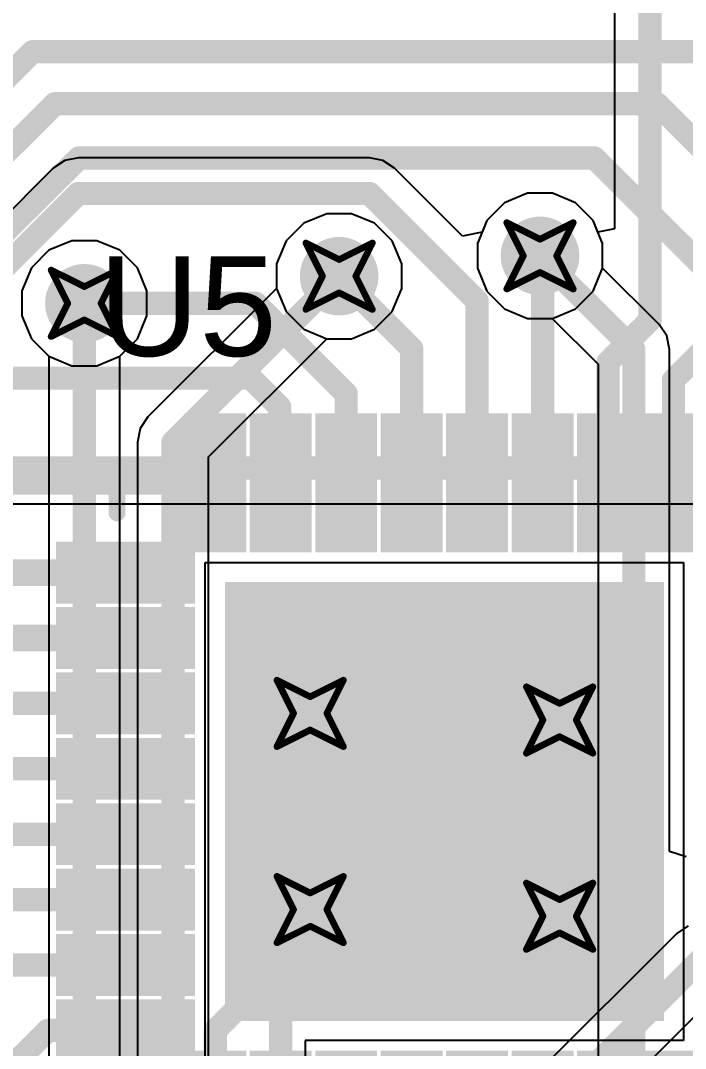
# Model space of a CAD drawing. Header units: inches. Extents: x -3 to 289, y -11 to 89.
# Drawn here: x 60.68 to 65.75, y 20.08 to 27.94 of the extents above; entities that cross this region are included whole.
import ezdxf

# ---------------------------------------------------------------- set-up
doc = ezdxf.new("R2010")
doc.units = ezdxf.units.IN
for name, color, linetype in [('Bottom Layer', 5, 'Continuous'), ('Drill Drawing', 1, 'Continuous'), ('Layer 1', 16, 'Continuous'), ('Layer 2', 76, 'Continuous'), ('Top Layer', 1, 'Continuous'), ('Top Overlay', 2, 'Continuous'), ('Top Paste', 8, 'Continuous'), ('Top Solder', 216, 'Continuous'), ('Via Holes', 16, 'Continuous')]:
    doc.layers.add(name, color=color, linetype=linetype)
doc.styles.add('Arial', font='', dxfattribs={"height": 0.2})
doc.styles.get('Arial').set_extended_font_data('Arial')

# ---------------------------------------------------------------- blocks, each defined once
blk = doc.blocks.new('32_UQFN__5_5__15')
at = {"layer": 'Top Layer'}
for points in [[(-1.885, 2.005), (-1.885, 2.865), (-1.615, 2.865), (-1.615, 2.005)], [(-1.385, 2.005), (-1.385, 2.865), (-1.115, 2.865), (-1.115, 2.005)], [(-0.885, 2.005), (-0.885, 2.865), (-0.615, 2.865), (-0.615, 2.005)], [(-0.385, 2.005), (-0.385, 2.865), (-0.115, 2.865), (-0.115, 2.005)], [(0.115, 2.005), (0.115, 2.865), (0.385, 2.865), (0.385, 2.005)], [(0.615, 2.005), (0.615, 2.865), (0.885, 2.865), (0.885, 2.005)], [(1.115, 2.005), (1.115, 2.865), (1.385, 2.865), (1.385, 2.005)], [(1.615, 2.005), (1.615, 2.865), (1.885, 2.865), (1.885, 2.005)], [(-2.865, 1.885), (-2.005, 1.885), (-2.005, 1.615), (-2.865, 1.615)], [(2.005, 1.885), (2.865, 1.885), (2.865, 1.615), (2.005, 1.615)], [(-1.575, 1.575), (1.575, 1.575), (1.575, -1.575), (-1.575, -1.575)], [(-2.865, 1.385), (-2.005, 1.385), (-2.005, 1.115), (-2.865, 1.115)], [(2.005, 1.385), (2.865, 1.385), (2.865, 1.115), (2.005, 1.115)], [(-2.865, 0.885), (-2.005, 0.885), (-2.005, 0.615), (-2.865, 0.615)], [(2.005, 0.885), (2.865, 0.885), (2.865, 0.615), (2.005, 0.615)], [(-2.865, 0.385), (-2.005, 0.385), (-2.005, 0.115), (-2.865, 0.115)], [(2.005, 0.385), (2.865, 0.385), (2.865, 0.115), (2.005, 0.115)], [(-2.865, -0.115), (-2.005, -0.115), (-2.005, -0.385), (-2.865, -0.385)], [(2.005, -0.115), (2.865, -0.115), (2.865, -0.385), (2.005, -0.385)], [(-2.865, -0.615), (-2.005, -0.615), (-2.005, -0.885), (-2.865, -0.885)], [(2.005, -0.615), (2.865, -0.615), (2.865, -0.885), (2.005, -0.885)], [(-2.865, -1.115), (-2.005, -1.115), (-2.005, -1.385), (-2.865, -1.385)], [(2.005, -1.115), (2.865, -1.115), (2.865, -1.385), (2.005, -1.385)], [(-2.865, -1.615), (-2.005, -1.615), (-2.005, -1.885), (-2.865, -1.885)], [(2.005, -1.615), (2.865, -1.615), (2.865, -1.885), (2.005, -1.885)], [(-1.885, -2.865), (-1.885, -2.005), (-1.615, -2.005), (-1.615, -2.865)], [(-1.385, -2.865), (-1.385, -2.005), (-1.115, -2.005), (-1.115, -2.865)], [(-0.885, -2.865), (-0.885, -2.005), (-0.615, -2.005), (-0.615, -2.865)], [(-0.385, -2.865), (-0.385, -2.005), (-0.115, -2.005), (-0.115, -2.865)], [(0.115, -2.865), (0.115, -2.005), (0.385, -2.005), (0.385, -2.865)], [(0.615, -2.865), (0.615, -2.005), (0.885, -2.005), (0.885, -2.865)], [(1.115, -2.865), (1.115, -2.005), (1.385, -2.005), (1.385, -2.865)], [(1.615, -2.865), (1.615, -2.005), (1.885, -2.005), (1.885, -2.865)]]:
    blk.add_hatch(color=1, dxfattribs=at).paths.add_polyline_path(points)
at = {"layer": 'Top Paste'}
for points in [[(-1.885, 2.005), (-1.885, 2.865), (-1.615, 2.865), (-1.615, 2.005)], [(-1.385, 2.005), (-1.385, 2.865), (-1.115, 2.865), (-1.115, 2.005)], [(-0.885, 2.005), (-0.885, 2.865), (-0.615, 2.865), (-0.615, 2.005)], [(-0.385, 2.005), (-0.385, 2.865), (-0.115, 2.865), (-0.115, 2.005)], [(0.115, 2.005), (0.115, 2.865), (0.385, 2.865), (0.385, 2.005)], [(0.615, 2.005), (0.615, 2.865), (0.885, 2.865), (0.885, 2.005)], [(1.115, 2.005), (1.115, 2.865), (1.385, 2.865), (1.385, 2.005)], [(1.615, 2.005), (1.615, 2.865), (1.885, 2.865), (1.885, 2.005)], [(-2.865, 1.885), (-2.005, 1.885), (-2.005, 1.615), (-2.865, 1.615)], [(2.005, 1.885), (2.865, 1.885), (2.865, 1.615), (2.005, 1.615)], [(-2.865, 1.385), (-2.005, 1.385), (-2.005, 1.115), (-2.865, 1.115)], [(2.005, 1.385), (2.865, 1.385), (2.865, 1.115), (2.005, 1.115)], [(-2.865, 0.885), (-2.005, 0.885), (-2.005, 0.615), (-2.865, 0.615)], [(2.005, 0.885), (2.865, 0.885), (2.865, 0.615), (2.005, 0.615)], [(-2.865, 0.385), (-2.005, 0.385), (-2.005, 0.115), (-2.865, 0.115)], [(2.005, 0.385), (2.865, 0.385), (2.865, 0.115), (2.005, 0.115)], [(-2.865, -0.115), (-2.005, -0.115), (-2.005, -0.385), (-2.865, -0.385)], [(2.005, -0.115), (2.865, -0.115), (2.865, -0.385), (2.005, -0.385)], [(-2.865, -0.615), (-2.005, -0.615), (-2.005, -0.885), (-2.865, -0.885)], [(2.005, -0.615), (2.865, -0.615), (2.865, -0.885), (2.005, -0.885)], [(-2.865, -1.115), (-2.005, -1.115), (-2.005, -1.385), (-2.865, -1.385)], [(2.005, -1.115), (2.865, -1.115), (2.865, -1.385), (2.005, -1.385)], [(-2.865, -1.615), (-2.005, -1.615), (-2.005, -1.885), (-2.865, -1.885)], [(2.005, -1.615), (2.865, -1.615), (2.865, -1.885), (2.005, -1.885)], [(-1.885, -2.865), (-1.885, -2.005), (-1.615, -2.005), (-1.615, -2.865)], [(-1.385, -2.865), (-1.385, -2.005), (-1.115, -2.005), (-1.115, -2.865)], [(-0.885, -2.865), (-0.885, -2.005), (-0.615, -2.005), (-0.615, -2.865)], [(-0.385, -2.865), (-0.385, -2.005), (-0.115, -2.005), (-0.115, -2.865)], [(0.115, -2.865), (0.115, -2.005), (0.385, -2.005), (0.385, -2.865)], [(0.615, -2.865), (0.615, -2.005), (0.885, -2.005), (0.885, -2.865)], [(1.115, -2.865), (1.115, -2.005), (1.385, -2.005), (1.385, -2.865)], [(1.615, -2.865), (1.615, -2.005), (1.885, -2.005), (1.885, -2.865)]]:
    blk.add_hatch(color=8, dxfattribs=at).paths.add_polyline_path(points)
at = {"layer": 'Top Solder'}
for points in [[(-1.9866, 1.9034), (-1.9866, 2.9666), (-1.5134, 2.9666), (-1.5134, 1.9034)], [(-1.4866, 1.9034), (-1.4866, 2.9666), (-1.0134, 2.9666), (-1.0134, 1.9034)], [(-0.9866, 1.9034), (-0.9866, 2.9666), (-0.5134, 2.9666), (-0.5134, 1.9034)], [(-0.4866, 1.9034), (-0.4866, 2.9666), (-0.0134, 2.9666), (-0.0134, 1.9034)], [(0.0134, 1.9034), (0.0134, 2.9666), (0.4866, 2.9666), (0.4866, 1.9034)], [(0.5134, 1.9034), (0.5134, 2.9666), (0.9866, 2.9666), (0.9866, 1.9034)], [(1.0134, 1.9034), (1.0134, 2.9666), (1.4866, 2.9666), (1.4866, 1.9034)], [(1.5134, 1.9034), (1.5134, 2.9666), (1.9866, 2.9666), (1.9866, 1.9034)], [(-2.9666, 1.9866), (-1.9034, 1.9866), (-1.9034, 1.5134), (-2.9666, 1.5134)], [(1.9034, 1.9866), (2.9666, 1.9866), (2.9666, 1.5134), (1.9034, 1.5134)], [(-1.6766, 1.6766), (1.6766, 1.6766), (1.6766, -1.6766), (-1.6766, -1.6766)], [(-2.9666, 1.4866), (-1.9034, 1.4866), (-1.9034, 1.0134), (-2.9666, 1.0134)], [(1.9034, 1.4866), (2.9666, 1.4866), (2.9666, 1.0134), (1.9034, 1.0134)], [(-2.9666, 0.9866), (-1.9034, 0.9866), (-1.9034, 0.5134), (-2.9666, 0.5134)], [(1.9034, 0.9866), (2.9666, 0.9866), (2.9666, 0.5134), (1.9034, 0.5134)], [(-2.9666, 0.4866), (-1.9034, 0.4866), (-1.9034, 0.0134), (-2.9666, 0.0134)], [(1.9034, 0.4866), (2.9666, 0.4866), (2.9666, 0.0134), (1.9034, 0.0134)], [(-2.9666, -0.0134), (-1.9034, -0.0134), (-1.9034, -0.4866), (-2.9666, -0.4866)], [(1.9034, -0.0134), (2.9666, -0.0134), (2.9666, -0.4866), (1.9034, -0.4866)], [(-2.9666, -0.5134), (-1.9034, -0.5134), (-1.9034, -0.9866), (-2.9666, -0.9866)], [(1.9034, -0.5134), (2.9666, -0.5134), (2.9666, -0.9866), (1.9034, -0.9866)], [(-2.9666, -1.0134), (-1.9034, -1.0134), (-1.9034, -1.4866), (-2.9666, -1.4866)], [(1.9034, -1.0134), (2.9666, -1.0134), (2.9666, -1.4866), (1.9034, -1.4866)], [(-2.9666, -1.5134), (-1.9034, -1.5134), (-1.9034, -1.9866), (-2.9666, -1.9866)], [(1.9034, -1.5134), (2.9666, -1.5134), (2.9666, -1.9866), (1.9034, -1.9866)], [(-1.9866, -2.9666), (-1.9866, -1.9034), (-1.5134, -1.9034), (-1.5134, -2.9666)], [(-1.4866, -2.9666), (-1.4866, -1.9034), (-1.0134, -1.9034), (-1.0134, -2.9666)], [(-0.9866, -2.9666), (-0.9866, -1.9034), (-0.5134, -1.9034), (-0.5134, -2.9666)], [(-0.4866, -2.9666), (-0.4866, -1.9034), (-0.0134, -1.9034), (-0.0134, -2.9666)], [(0.0134, -2.9666), (0.0134, -1.9034), (0.4866, -1.9034), (0.4866, -2.9666)], [(0.5134, -2.9666), (0.5134, -1.9034), (0.9866, -1.9034), (0.9866, -2.9666)], [(1.0134, -2.9666), (1.0134, -1.9034), (1.4866, -1.9034), (1.4866, -2.9666)], [(1.5134, -2.9666), (1.5134, -1.9034), (1.9866, -1.9034), (1.9866, -2.9666)]]:
    blk.add_hatch(color=216, dxfattribs=at).paths.add_polyline_path(points)
at = {"layer": 'Top Overlay', "const_width": 0.127}
for points in [[(-2.205, 2.5), (-2.5, 2.5)], [(-2.5, 2.5), (-2.5, 2.205)], [(2.5, 2.5), (2.205, 2.5)], [(2.5, 2.5), (2.5, 2.205)], [(-3.0446, 1.75), (-3.1716, 1.877)], [(-3.1716, 1.877), (-3.1716, 1.623)], [(-3.0446, 1.75), (-3.1716, 1.623)], [(-2.5, -2.205), (-2.5, -2.5)], [(2.5, -2.205), (2.5, -2.5)], [(-2.205, -2.5), (-2.5, -2.5)], [(2.5, -2.5), (2.205, -2.5)]]:
    blk.add_lwpolyline(points, dxfattribs=at)
at = {"layer": 'Top Overlay', "const_width": 0.0635}
for points in [[(-2.5318, 2.5, 1), (-2.4683, 2.5, 1)], [(-2.5318, 2.5, 1), (-2.4683, 2.5, 1)], [(-2.2367, 2.5, 1), (-2.1732, 2.5, 1)], [(2.1732, 2.5, 1), (2.2367, 2.5, 1)], [(2.4683, 2.5, 1), (2.5318, 2.5, 1)], [(2.4683, 2.5, 1), (2.5318, 2.5, 1)], [(-2.5318, 2.205, 1), (-2.4683, 2.205, 1)], [(2.4683, 2.205, 1), (2.5318, 2.205, 1)], [(-3.2033, 1.877, 1), (-3.1398, 1.877, 1)], [(-3.2033, 1.877, 1), (-3.1398, 1.877, 1)], [(-3.0763, 1.75, 1), (-3.0128, 1.75, 1)], [(-3.0763, 1.75, 1), (-3.0128, 1.75, 1)], [(-3.2033, 1.623, 1), (-3.1398, 1.623, 1)], [(-3.2033, 1.623, 1), (-3.1398, 1.623, 1)], [(-2.5318, -2.205, 1), (-2.4683, -2.205, 1)], [(2.4683, -2.205, 1), (2.5318, -2.205, 1)], [(-2.5318, -2.5, 1), (-2.4683, -2.5, 1)], [(-2.5318, -2.5, 1), (-2.4683, -2.5, 1)], [(-2.2367, -2.5, 1), (-2.1732, -2.5, 1)], [(2.1732, -2.5, 1), (2.2367, -2.5, 1)], [(2.4683, -2.5, 1), (2.5318, -2.5, 1)], [(2.4683, -2.5, 1), (2.5318, -2.5, 1)]]:
    blk.add_lwpolyline(points, format="xyb", close=True, dxfattribs=at)

msp = doc.modelspace()

# ---------------------------------------------------------------- hatches: boundary and pattern name
at = {"layer": 'Bottom Layer'}
h = msp.add_hatch(color=5, dxfattribs=at)
edge = h.paths.add_edge_path()
edge.add_arc((64.643, 26.1366), 0.3, 0, 360)
h = msp.add_hatch(color=5, dxfattribs=at)
edge = h.paths.add_edge_path()
edge.add_arc((63.1088, 25.981), 0.3, 0, 360)
h = msp.add_hatch(color=5, dxfattribs=at)
edge = h.paths.add_edge_path()
edge.add_arc((61.1633, 25.774), 0.3, 0, 360)
h = msp.add_hatch(color=5, dxfattribs=at)
edge = h.paths.add_edge_path()
edge.add_arc((62.8878, 22.6392), 0.3, 0, 360)
h = msp.add_hatch(color=5, dxfattribs=at)
edge = h.paths.add_edge_path()
edge.add_arc((64.7928, 22.5884), 0.3, 0, 360)
h = msp.add_hatch(color=5, dxfattribs=at)
edge = h.paths.add_edge_path()
edge.add_arc((62.8878, 21.1392), 0.3, 0, 360)
h = msp.add_hatch(color=5, dxfattribs=at)
edge = h.paths.add_edge_path()
edge.add_arc((64.7928, 21.0884), 0.3, 0, 360)
at = {"layer": 'Layer 1'}
h = msp.add_hatch(color=16, dxfattribs=at)
edge = h.paths.add_edge_path()
edge.add_arc((64.643, 26.1366), 0.3, 0, 360)
h = msp.add_hatch(color=16, dxfattribs=at)
edge = h.paths.add_edge_path()
edge.add_arc((63.1088, 25.981), 0.3, 0, 360)
h = msp.add_hatch(color=16, dxfattribs=at)
edge = h.paths.add_edge_path()
edge.add_arc((61.1633, 25.774), 0.3, 0, 360)
h = msp.add_hatch(color=16, dxfattribs=at)
edge = h.paths.add_edge_path()
edge.add_arc((62.8878, 22.6392), 0.3, 0, 360)
h = msp.add_hatch(color=16, dxfattribs=at)
edge = h.paths.add_edge_path()
edge.add_arc((64.7928, 22.5884), 0.3, 0, 360)
h = msp.add_hatch(color=16, dxfattribs=at)
edge = h.paths.add_edge_path()
edge.add_arc((62.8878, 21.1392), 0.3, 0, 360)
h = msp.add_hatch(color=16, dxfattribs=at)
edge = h.paths.add_edge_path()
edge.add_arc((64.7928, 21.0884), 0.3, 0, 360)
at = {"layer": 'Layer 2'}
h = msp.add_hatch(color=76, dxfattribs=at)
edge = h.paths.add_edge_path()
edge.add_arc((64.643, 26.1366), 0.3, 0, 360)
h = msp.add_hatch(color=76, dxfattribs=at)
edge = h.paths.add_edge_path()
edge.add_arc((63.1088, 25.981), 0.3, 0, 360)
h = msp.add_hatch(color=76, dxfattribs=at)
edge = h.paths.add_edge_path()
edge.add_arc((61.1633, 25.774), 0.3, 0, 360)
h = msp.add_hatch(color=76, dxfattribs=at)
edge = h.paths.add_edge_path()
edge.add_arc((62.8878, 22.6392), 0.3, 0, 360)
h = msp.add_hatch(color=76, dxfattribs=at)
edge = h.paths.add_edge_path()
edge.add_arc((64.7928, 22.5884), 0.3, 0, 360)
h = msp.add_hatch(color=76, dxfattribs=at)
edge = h.paths.add_edge_path()
edge.add_arc((62.8878, 21.1392), 0.3, 0, 360)
h = msp.add_hatch(color=76, dxfattribs=at)
edge = h.paths.add_edge_path()
edge.add_arc((64.7928, 21.0884), 0.3, 0, 360)
at = {"layer": 'Top Layer'}
h = msp.add_hatch(color=1, dxfattribs=at)
edge = h.paths.add_edge_path()
edge.add_arc((64.643, 26.1366), 0.3, 0, 360)
h = msp.add_hatch(color=1, dxfattribs=at)
edge = h.paths.add_edge_path()
edge.add_arc((63.1088, 25.981), 0.3, 0, 360)
h = msp.add_hatch(color=1, dxfattribs=at)
edge = h.paths.add_edge_path()
edge.add_arc((61.1633, 25.774), 0.3, 0, 360)
h = msp.add_hatch(color=1, dxfattribs=at)
edge = h.paths.add_edge_path()
edge.add_arc((62.8878, 22.6392), 0.3, 0, 360)
h = msp.add_hatch(color=1, dxfattribs=at)
edge = h.paths.add_edge_path()
edge.add_arc((64.7928, 22.5884), 0.3, 0, 360)
h = msp.add_hatch(color=1, dxfattribs=at)
edge = h.paths.add_edge_path()
edge.add_arc((62.8878, 21.1392), 0.3, 0, 360)
h = msp.add_hatch(color=1, dxfattribs=at)
edge = h.paths.add_edge_path()
edge.add_arc((64.7928, 21.0884), 0.3, 0, 360)
at = {"layer": 'Via Holes'}
h = msp.add_hatch(color=7, dxfattribs=at)
edge = h.paths.add_edge_path()
edge.add_arc((64.643, 26.1366), 0.15, 0, 360)
h = msp.add_hatch(color=7, dxfattribs=at)
edge = h.paths.add_edge_path()
edge.add_arc((63.1088, 25.981), 0.15, 0, 360)
h = msp.add_hatch(color=7, dxfattribs=at)
edge = h.paths.add_edge_path()
edge.add_arc((61.1633, 25.774), 0.15, 0, 360)
h = msp.add_hatch(color=7, dxfattribs=at)
edge = h.paths.add_edge_path()
edge.add_arc((62.8878, 22.6392), 0.15, 0, 360)
h = msp.add_hatch(color=7, dxfattribs=at)
edge = h.paths.add_edge_path()
edge.add_arc((64.7928, 22.5884), 0.15, 0, 360)
h = msp.add_hatch(color=7, dxfattribs=at)
edge = h.paths.add_edge_path()
edge.add_arc((62.8878, 21.1392), 0.15, 0, 360)
h = msp.add_hatch(color=7, dxfattribs=at)
edge = h.paths.add_edge_path()
edge.add_arc((64.7928, 21.0884), 0.15, 0, 360)

# ---------------------------------------------------------------- linework, layer by layer
at = {"layer": 'Bottom Layer'}
for p, q in [((59.6387, 24.2419), (66.8904, 24.2419)), ((65.7749, 21.0159), (65.6867, 20.957)), ((65.6867, 20.957), (64.4349, 19.7052)), ((64.7398, 19.241), (65.9916, 20.4928))]:
    msp.add_line(p, q, dxfattribs=at)
at = {"layer": 'Bottom Layer', "const_width": 0.1778}
for points in [[(58.3311, 25.2596), (60.7686, 27.6971)], [(60.7686, 27.6971), (66.0232, 27.6971)], [(58.5017, 24.8633), (60.9372, 27.2988)], [(60.9372, 27.2988), (65.5367, 27.2988)], [(65.5367, 27.2988), (66.3251, 26.5103)], [(58.6465, 24.4094), (61.1216, 26.8845)], [(61.1216, 26.8845), (65.0589, 26.8845)], [(65.0589, 26.8845), (66.5208, 25.4225)], [(59.526, 24.5139), (67.2942, 24.5139)], [(64.5476, 19.4333), (65.879, 20.7647)]]:
    msp.add_lwpolyline(points, dxfattribs=at)
at = {"layer": 'Bottom Layer', "const_width": 0.0889}
for points in [[(60.7241, 27.6971, 1), (60.813, 27.6971, 1)], [(60.7241, 27.6971, 1), (60.813, 27.6971, 1)], [(60.8927, 27.2988, 1), (60.9816, 27.2988, 1)], [(60.8927, 27.2988, 1), (60.9816, 27.2988, 1)], [(65.4923, 27.2988, 1), (65.5812, 27.2988, 1)], [(65.4923, 27.2988, 1), (65.5812, 27.2988, 1)], [(61.0772, 26.8845, 1), (61.1661, 26.8845, 1)], [(61.0772, 26.8845, 1), (61.1661, 26.8845, 1)], [(65.0144, 26.8845, 1), (65.1033, 26.8845, 1)], [(65.0144, 26.8845, 1), (65.1033, 26.8845, 1)]]:
    msp.add_lwpolyline(points, format="xyb", close=True, dxfattribs=at)
at = {"layer": 'Drill Drawing', "const_width": 0.0508}
for points in [[(64.389, 26.3906), (64.643, 26.2636)], [(64.389, 26.3906), (64.516, 26.1366)], [(64.643, 26.2636), (64.897, 26.3906)], [(64.77, 26.1366), (64.897, 26.3906)], [(62.8548, 26.235), (63.1088, 26.108)], [(62.8548, 26.235), (62.9818, 25.981)], [(63.1088, 26.108), (63.3628, 26.235)], [(63.2358, 25.981), (63.3628, 26.235)], [(64.389, 25.8826), (64.516, 26.1366)], [(64.77, 26.1366), (64.897, 25.8826)], [(60.9093, 26.028), (61.1633, 25.901)], [(60.9093, 26.028), (61.0363, 25.774)], [(61.1633, 25.901), (61.4173, 26.028)], [(61.2903, 25.774), (61.4173, 26.028)], [(64.389, 25.8826), (64.643, 26.0096)], [(64.643, 26.0096), (64.897, 25.8826)], [(62.8548, 25.727), (62.9818, 25.981)], [(63.2358, 25.981), (63.3628, 25.727)], [(62.8548, 25.727), (63.1088, 25.854)], [(63.1088, 25.854), (63.3628, 25.727)], [(60.9093, 25.52), (61.0363, 25.774)], [(61.2903, 25.774), (61.4173, 25.52)], [(60.9093, 25.52), (61.1633, 25.647)], [(61.1633, 25.647), (61.4173, 25.52)], [(62.6338, 22.8932), (62.8878, 22.7662)], [(62.6338, 22.8932), (62.7608, 22.6392)], [(62.8878, 22.7662), (63.1418, 22.8932)], [(63.0148, 22.6392), (63.1418, 22.8932)], [(64.5388, 22.8424), (64.7928, 22.7154)], [(64.5388, 22.8424), (64.6658, 22.5884)], [(64.7928, 22.7154), (65.0468, 22.8424)], [(64.9198, 22.5884), (65.0468, 22.8424)], [(62.6338, 22.3852), (62.7608, 22.6392)], [(63.0148, 22.6392), (63.1418, 22.3852)], [(64.5388, 22.3344), (64.6658, 22.5884)], [(64.9198, 22.5884), (65.0468, 22.3344)], [(62.6338, 22.3852), (62.8878, 22.5122)], [(62.8878, 22.5122), (63.1418, 22.3852)], [(64.5388, 22.3344), (64.7928, 22.4614)], [(64.7928, 22.4614), (65.0468, 22.3344)], [(62.6338, 21.3932), (62.8878, 21.2662)], [(62.6338, 21.3932), (62.7608, 21.1392)], [(62.8878, 21.2662), (63.1418, 21.3932)], [(63.0148, 21.1392), (63.1418, 21.3932)], [(64.5388, 21.3424), (64.7928, 21.2154)], [(64.5388, 21.3424), (64.6658, 21.0884)], [(64.7928, 21.2154), (65.0468, 21.3424)], [(64.9198, 21.0884), (65.0468, 21.3424)], [(62.6338, 20.8852), (62.7608, 21.1392)], [(63.0148, 21.1392), (63.1418, 20.8852)], [(64.5388, 20.8344), (64.6658, 21.0884)], [(64.9198, 21.0884), (65.0468, 20.8344)], [(62.6338, 20.8852), (62.8878, 21.0122)], [(62.8878, 21.0122), (63.1418, 20.8852)], [(64.5388, 20.8344), (64.7928, 20.9614)], [(64.7928, 20.9614), (65.0468, 20.8344)]]:
    msp.add_lwpolyline(points, dxfattribs=at)
at = {"layer": 'Drill Drawing', "const_width": 0.0254}
for points in [[(64.3763, 26.3906, 1), (64.4017, 26.3906, 1)], [(64.3763, 26.3906, 1), (64.4017, 26.3906, 1)], [(64.8843, 26.3906, 1), (64.9097, 26.3906, 1)], [(64.8843, 26.3906, 1), (64.9097, 26.3906, 1)], [(62.8421, 26.235, 1), (62.8675, 26.235, 1)], [(62.8421, 26.235, 1), (62.8675, 26.235, 1)], [(63.3501, 26.235, 1), (63.3755, 26.235, 1)], [(63.3501, 26.235, 1), (63.3755, 26.235, 1)], [(64.6303, 26.2636, 1), (64.6557, 26.2636, 1)], [(64.6303, 26.2636, 1), (64.6557, 26.2636, 1)], [(63.0961, 26.108, 1), (63.1215, 26.108, 1)], [(63.0961, 26.108, 1), (63.1215, 26.108, 1)], [(64.5033, 26.1366, 1), (64.5287, 26.1366, 1)], [(64.5033, 26.1366, 1), (64.5287, 26.1366, 1)], [(64.7573, 26.1366, 1), (64.7827, 26.1366, 1)], [(64.7573, 26.1366, 1), (64.7827, 26.1366, 1)], [(60.8966, 26.028, 1), (60.922, 26.028, 1)], [(60.8966, 26.028, 1), (60.922, 26.028, 1)], [(61.4046, 26.028, 1), (61.43, 26.028, 1)], [(61.4046, 26.028, 1), (61.43, 26.028, 1)], [(64.6303, 26.0096, 1), (64.6557, 26.0096, 1)], [(64.6303, 26.0096, 1), (64.6557, 26.0096, 1)], [(62.9691, 25.981, 1), (62.9945, 25.981, 1)], [(62.9691, 25.981, 1), (62.9945, 25.981, 1)], [(63.2231, 25.981, 1), (63.2485, 25.981, 1)], [(63.2231, 25.981, 1), (63.2485, 25.981, 1)], [(61.1506, 25.901, 1), (61.176, 25.901, 1)], [(61.1506, 25.901, 1), (61.176, 25.901, 1)], [(63.0961, 25.854, 1), (63.1215, 25.854, 1)], [(63.0961, 25.854, 1), (63.1215, 25.854, 1)], [(64.3763, 25.8826, 1), (64.4017, 25.8826, 1)], [(64.3763, 25.8826, 1), (64.4017, 25.8826, 1)], [(64.8843, 25.8826, 1), (64.9097, 25.8826, 1)], [(64.8843, 25.8826, 1), (64.9097, 25.8826, 1)], [(61.0236, 25.774, 1), (61.049, 25.774, 1)], [(61.0236, 25.774, 1), (61.049, 25.774, 1)], [(61.2776, 25.774, 1), (61.303, 25.774, 1)], [(61.2776, 25.774, 1), (61.303, 25.774, 1)], [(62.8421, 25.727, 1), (62.8675, 25.727, 1)], [(62.8421, 25.727, 1), (62.8675, 25.727, 1)], [(63.3501, 25.727, 1), (63.3755, 25.727, 1)], [(63.3501, 25.727, 1), (63.3755, 25.727, 1)], [(61.1506, 25.647, 1), (61.176, 25.647, 1)], [(61.1506, 25.647, 1), (61.176, 25.647, 1)], [(60.8966, 25.52, 1), (60.922, 25.52, 1)], [(60.8966, 25.52, 1), (60.922, 25.52, 1)], [(61.4046, 25.52, 1), (61.43, 25.52, 1)], [(61.4046, 25.52, 1), (61.43, 25.52, 1)], [(62.6211, 22.8932, 1), (62.6465, 22.8932, 1)], [(62.6211, 22.8932, 1), (62.6465, 22.8932, 1)], [(63.1291, 22.8932, 1), (63.1545, 22.8932, 1)], [(63.1291, 22.8932, 1), (63.1545, 22.8932, 1)], [(64.5261, 22.8424, 1), (64.5515, 22.8424, 1)], [(64.5261, 22.8424, 1), (64.5515, 22.8424, 1)], [(65.0341, 22.8424, 1), (65.0595, 22.8424, 1)], [(65.0341, 22.8424, 1), (65.0595, 22.8424, 1)], [(62.8751, 22.7662, 1), (62.9005, 22.7662, 1)], [(62.8751, 22.7662, 1), (62.9005, 22.7662, 1)], [(64.7801, 22.7154, 1), (64.8055, 22.7154, 1)], [(64.7801, 22.7154, 1), (64.8055, 22.7154, 1)], [(62.7481, 22.6392, 1), (62.7735, 22.6392, 1)], [(62.7481, 22.6392, 1), (62.7735, 22.6392, 1)], [(63.0021, 22.6392, 1), (63.0275, 22.6392, 1)], [(63.0021, 22.6392, 1), (63.0275, 22.6392, 1)], [(64.6531, 22.5884, 1), (64.6785, 22.5884, 1)], [(64.6531, 22.5884, 1), (64.6785, 22.5884, 1)], [(64.9071, 22.5884, 1), (64.9325, 22.5884, 1)], [(64.9071, 22.5884, 1), (64.9325, 22.5884, 1)], [(62.8751, 22.5122, 1), (62.9005, 22.5122, 1)], [(62.8751, 22.5122, 1), (62.9005, 22.5122, 1)], [(64.7801, 22.4614, 1), (64.8055, 22.4614, 1)], [(64.7801, 22.4614, 1), (64.8055, 22.4614, 1)], [(62.6211, 22.3852, 1), (62.6465, 22.3852, 1)], [(62.6211, 22.3852, 1), (62.6465, 22.3852, 1)], [(63.1291, 22.3852, 1), (63.1545, 22.3852, 1)], [(63.1291, 22.3852, 1), (63.1545, 22.3852, 1)], [(64.5261, 22.3344, 1), (64.5515, 22.3344, 1)], [(64.5261, 22.3344, 1), (64.5515, 22.3344, 1)], [(65.0341, 22.3344, 1), (65.0595, 22.3344, 1)], [(65.0341, 22.3344, 1), (65.0595, 22.3344, 1)], [(62.6211, 21.3932, 1), (62.6465, 21.3932, 1)], [(62.6211, 21.3932, 1), (62.6465, 21.3932, 1)], [(63.1291, 21.3932, 1), (63.1545, 21.3932, 1)], [(63.1291, 21.3932, 1), (63.1545, 21.3932, 1)], [(64.5261, 21.3424, 1), (64.5515, 21.3424, 1)], [(64.5261, 21.3424, 1), (64.5515, 21.3424, 1)], [(65.0341, 21.3424, 1), (65.0595, 21.3424, 1)], [(65.0341, 21.3424, 1), (65.0595, 21.3424, 1)], [(62.8751, 21.2662, 1), (62.9005, 21.2662, 1)], [(62.8751, 21.2662, 1), (62.9005, 21.2662, 1)], [(64.7801, 21.2154, 1), (64.8055, 21.2154, 1)], [(64.7801, 21.2154, 1), (64.8055, 21.2154, 1)], [(62.7481, 21.1392, 1), (62.7735, 21.1392, 1)], [(62.7481, 21.1392, 1), (62.7735, 21.1392, 1)], [(63.0021, 21.1392, 1), (63.0275, 21.1392, 1)], [(63.0021, 21.1392, 1), (63.0275, 21.1392, 1)], [(64.6531, 21.0884, 1), (64.6785, 21.0884, 1)], [(64.6531, 21.0884, 1), (64.6785, 21.0884, 1)], [(64.9071, 21.0884, 1), (64.9325, 21.0884, 1)], [(64.9071, 21.0884, 1), (64.9325, 21.0884, 1)], [(62.8751, 21.0122, 1), (62.9005, 21.0122, 1)], [(62.8751, 21.0122, 1), (62.9005, 21.0122, 1)], [(64.7801, 20.9614, 1), (64.8055, 20.9614, 1)], [(64.7801, 20.9614, 1), (64.8055, 20.9614, 1)], [(62.6211, 20.8852, 1), (62.6465, 20.8852, 1)], [(62.6211, 20.8852, 1), (62.6465, 20.8852, 1)], [(63.1291, 20.8852, 1), (63.1545, 20.8852, 1)], [(63.1291, 20.8852, 1), (63.1545, 20.8852, 1)], [(64.5261, 20.8344, 1), (64.5515, 20.8344, 1)], [(64.5261, 20.8344, 1), (64.5515, 20.8344, 1)], [(65.0341, 20.8344, 1), (65.0595, 20.8344, 1)], [(65.0341, 20.8344, 1), (65.0595, 20.8344, 1)]]:
    msp.add_lwpolyline(points, format="xyb", close=True, dxfattribs=at)
at = {"layer": 'Layer 1'}
for p, q in [((64.548, 26.6144), (64.3723, 26.5417)), ((64.738, 26.6144), (64.548, 26.6144)), ((64.9137, 26.5417), (64.738, 26.6144)), ((64.3723, 26.5417), (64.2379, 26.4073)), ((65.0481, 26.4073), (64.9137, 26.5417)), ((63.0137, 26.4588), (62.8381, 26.3861)), ((63.2038, 26.4588), (63.0137, 26.4588)), ((63.3794, 26.3861), (63.2038, 26.4588)), ((64.2379, 26.4073), (64.1652, 26.2316)), ((65.1208, 26.2316), (65.0481, 26.4073)), ((62.8381, 26.3861), (62.7037, 26.2517)), ((63.5138, 26.2517), (63.3794, 26.3861)), ((61.0682, 26.2518), (60.8926, 26.1791)), ((61.2583, 26.2518), (61.0682, 26.2518)), ((61.4339, 26.1791), (61.2583, 26.2518)), ((62.7037, 26.2517), (62.631, 26.0761)), ((63.5866, 26.0761), (63.5138, 26.2517)), ((60.8926, 26.1791), (60.7582, 26.0447)), ((61.5683, 26.0447), (61.4339, 26.1791)), ((64.1652, 26.2316), (64.1652, 26.0416)), ((65.1208, 26.0416), (65.1208, 26.2316)), ((60.7582, 26.0447), (60.6855, 25.8691)), ((61.6411, 25.8691), (61.5683, 26.0447)), ((62.631, 26.0761), (62.631, 25.886)), ((63.5866, 25.886), (63.5866, 26.0761)), ((64.1652, 26.0416), (64.2379, 25.8659)), ((65.0481, 25.8659), (65.1208, 26.0416)), ((60.6855, 25.8691), (60.6855, 25.679)), ((61.6411, 25.679), (61.6411, 25.8691)), ((62.631, 25.886), (62.7037, 25.7104)), ((63.5138, 25.7104), (63.5866, 25.886)), ((64.2379, 25.8659), (64.3723, 25.7315)), ((64.9137, 25.7315), (65.0481, 25.8659)), ((62.7037, 25.7104), (62.8381, 25.576)), ((63.3794, 25.576), (63.5138, 25.7104)), ((64.3723, 25.7315), (64.548, 25.6588)), ((64.738, 25.6588), (64.9137, 25.7315)), ((60.6855, 25.679), (60.7582, 25.5034)), ((61.5683, 25.5034), (61.6411, 25.679)), ((64.548, 25.6588), (64.738, 25.6588)), ((62.8381, 25.576), (63.0137, 25.5032)), ((63.2038, 25.5032), (63.3794, 25.576)), ((60.7582, 25.5034), (60.8926, 25.369)), ((61.4339, 25.369), (61.5683, 25.5034)), ((63.0137, 25.5032), (63.2038, 25.5032)), ((60.8926, 25.369), (61.0682, 25.2962)), ((61.2583, 25.2962), (61.4339, 25.369)), ((61.0682, 25.2962), (61.2583, 25.2962))]:
    msp.add_line(p, q, dxfattribs=at)
at = {"layer": 'Layer 2'}
for p, q in [((64.548, 26.6144), (64.3723, 26.5417)), ((64.738, 26.6144), (64.548, 26.6144)), ((64.9137, 26.5417), (64.738, 26.6144)), ((64.3723, 26.5417), (64.2379, 26.4073)), ((65.0481, 26.4073), (64.9137, 26.5417)), ((63.0137, 26.4588), (62.8381, 26.3861)), ((63.2038, 26.4588), (63.0137, 26.4588)), ((63.3794, 26.3861), (63.2038, 26.4588)), ((64.2379, 26.4073), (64.1652, 26.2316)), ((65.1208, 26.2316), (65.0481, 26.4073)), ((62.8381, 26.3861), (62.7037, 26.2517)), ((63.5138, 26.2517), (63.3794, 26.3861)), ((61.0682, 26.2518), (60.8926, 26.1791)), ((61.2583, 26.2518), (61.0682, 26.2518)), ((61.4339, 26.1791), (61.2583, 26.2518)), ((62.7037, 26.2517), (62.631, 26.0761)), ((63.5866, 26.0761), (63.5138, 26.2517)), ((60.8926, 26.1791), (60.7582, 26.0447)), ((61.5683, 26.0447), (61.4339, 26.1791)), ((64.1652, 26.2316), (64.1652, 26.0416)), ((65.1208, 26.0434), (65.1208, 26.2316)), ((60.7582, 26.0447), (60.6855, 25.8691)), ((61.6411, 25.8691), (61.5683, 26.0447)), ((62.631, 26.0761), (62.631, 25.8878)), ((63.5866, 25.886), (63.5866, 26.0761)), ((64.1652, 26.0416), (64.2379, 25.8659)), ((65.5518, 25.6124), (65.1208, 26.0434)), ((60.6855, 25.8691), (60.6855, 25.679)), ((61.6411, 25.679), (61.6411, 25.8691)), ((62.631, 25.8878), (61.6482, 24.905)), ((63.5138, 25.7104), (63.5866, 25.886)), ((64.2379, 25.8659), (64.3723, 25.7315)), ((63.3794, 25.576), (63.5138, 25.7104)), ((64.3723, 25.7315), (64.548, 25.6588)), ((60.6855, 25.679), (60.7582, 25.5034)), ((61.5683, 25.5034), (61.6411, 25.679)), ((64.548, 25.6588), (64.7362, 25.6588)), ((64.7362, 25.6588), (65.0876, 25.3075)), ((63.2038, 25.5032), (63.3794, 25.576)), ((65.6107, 25.5242), (65.5518, 25.6124)), ((60.7582, 25.5034), (60.8914, 25.3702)), ((61.4352, 25.3702), (61.5683, 25.5034)), ((62.1124, 24.6001), (63.0155, 25.5032)), ((63.0155, 25.5032), (63.2038, 25.5032)), ((65.6314, 25.4201), (65.6107, 25.5242)), ((65.6314, 21.5821), (65.6314, 25.4201)), ((60.8914, 25.3702), (60.8914, 10.6206)), ((61.4352, 9.2426), (61.4352, 25.3702)), ((65.0876, 25.3075), (65.0876, 18.4273)), ((61.6482, 24.905), (61.5892, 24.8168)), ((61.5892, 24.8168), (61.5685, 24.7127)), ((61.5685, 24.7127), (61.5685, 9.1789)), ((62.1124, 10.6206), (62.1124, 24.6001)), ((65.7584, 21.5435), (65.6314, 21.5821))]:
    msp.add_line(p, q, dxfattribs=at)
at = {"layer": 'Layer 2', "const_width": 0.1778}
for points in [[(64.643, 26.1366), (65.3595, 25.4201)], [(61.8404, 24.7127), (63.1088, 25.981)], [(61.1633, 3.4803), (61.1633, 25.774)], [(65.3595, 0.6682), (65.3595, 25.4201)], [(61.8404, 8.6466), (61.8404, 24.7127)]]:
    msp.add_lwpolyline(points, dxfattribs=at)
at = {"layer": 'Layer 2', "const_width": 0.0889}
for points in [[(64.5986, 26.1366, 1), (64.6874, 26.1366, 1)], [(63.0643, 25.981, 1), (63.1532, 25.981, 1)], [(61.1188, 25.774, 1), (61.2077, 25.774, 1)], [(65.315, 25.4201, 1), (65.4039, 25.4201, 1)], [(65.315, 25.4201, 1), (65.4039, 25.4201, 1)], [(61.796, 24.7127, 1), (61.8849, 24.7127, 1)], [(61.796, 24.7127, 1), (61.8849, 24.7127, 1)]]:
    msp.add_lwpolyline(points, format="xyb", close=True, dxfattribs=at)
at = {"layer": 'Top Layer'}
for p, q in [((65.2118, 28.2861), (65.2118, 26.3439)), ((61.1175, 26.8852), (61.0134, 26.8645)), ((63.3396, 26.8852), (61.1175, 26.8852)), ((63.4436, 26.8645), (63.3396, 26.8852)), ((60.9252, 26.8056), (60.0412, 25.9216)), ((61.0134, 26.8645), (60.9252, 26.8056)), ((63.5318, 26.8056), (63.4436, 26.8645)), ((64.0506, 26.2868), (63.5318, 26.8056)), ((64.548, 26.6144), (64.3723, 26.5417)), ((64.738, 26.6144), (64.548, 26.6144)), ((64.9137, 26.5417), (64.738, 26.6144)), ((64.3723, 26.5417), (64.2379, 26.4073)), ((65.0481, 26.4073), (64.9137, 26.5417)), ((64.2379, 26.4073), (64.2004, 26.3166)), ((65.0848, 26.3186), (65.0481, 26.4073)), ((65.2118, 26.3439), (65.0848, 26.3186)), ((64.2004, 26.3166), (64.0506, 26.2868)), ((62.0854, 22.9027), (62.0854, 23.7927)), ((62.0854, 23.7927), (65.7398, 23.7927)), ((65.7398, 23.7927), (65.7398, 22.4027)), ((62.0854, 21.9027), (62.0854, 22.9027)), ((65.7398, 22.4027), (65.7398, 21.4027)), ((62.0854, 20.9027), (62.0854, 21.9027)), ((65.7398, 21.4027), (65.7398, 20.1383)), ((62.0854, 19.9027), (62.0854, 20.9027)), ((65.7398, 20.1383), (62.8498, 20.1383)), ((62.8498, 20.1383), (62.8498, 18.9227))]:
    msp.add_line(p, q, dxfattribs=at)
for points, const_width in [([(65.4837, 25.6452), (65.4837, 28.6899)], 0.1778), ([(60.1538, 25.6496), (61.1175, 26.6133)], 0.1778), ([(61.1175, 26.6133), (63.3396, 26.6133)], 0.1778), ([(63.3396, 26.6133), (64.1626, 25.7902)], 0.1778), ([(64.643, 26.1366), (64.6626, 26.117)], 0.1778), ([(64.6626, 24.4005), (64.6626, 26.117)], 0.1778), ([(63.1088, 25.981), (63.6626, 25.4272)], 0.1778), ([(65.6626, 25.1873), (66.3251, 25.8498)], 0.1778), ([(61.1633, 25.774), (62.4708, 25.774)], 0.1778), ([(62.4708, 25.774), (63.1626, 25.0823)], 0.1778), ([(64.1626, 24.4005), (64.1626, 25.7902)], 0.1778), ([(65.1626, 25.3241), (65.4837, 25.6452)], 0.1778), ([(63.6626, 24.4005), (63.6626, 25.4272)], 0.1778), ([(65.1626, 24.4005), (65.1626, 25.3241)], 0.1778), ([(55.7865, 25.2016), (62.4338, 25.2016)], 0.1778), ([(62.4338, 25.2016), (62.6555, 24.9799)], 0.1778), ([(65.6626, 24.4005), (65.6626, 25.1873)], 0.1778), ([(63.1626, 24.4005), (63.1626, 25.0823)], 0.1778), ([(62.6555, 24.4077), (62.6555, 24.9799)], 0.1778), ([(56.9038, 24.4005), (62.1626, 24.4005)], 0.1778), ([(62.6555, 24.4077), (62.6626, 24.4005)], 0.1778), ([(58.5332, 23.7155), (61.6989, 23.7155)], 0.2032), ([(59.3835, 23.2155), (61.4776, 23.2155)], 0.2032), ([(59.7528, 22.7155), (61.4776, 22.7155)], 0.1778), ([(59.7828, 22.2155), (61.4776, 22.2155)], 0.1778), ([(59.8711, 21.7155), (61.4776, 21.7155)], 0.1778), ([(59.9532, 21.2155), (61.4776, 21.2155)], 0.1778), ([(60.264, 20.7155), (61.4776, 20.7155)], 0.1778), ([(62.1626, 20.2155), (62.5276, 20.5805)], 0.1778), ([(62.5276, 20.5805), (62.6626, 20.5805)], 0.1778), ([(62.6626, 19.5305), (62.6626, 20.5805)], 0.1778), ([(59.9995, 19.3318), (60.8833, 20.2155)], 0.1778), ([(60.8833, 20.2155), (61.4776, 20.2155)], 0.1778), ([(62.1626, 19.5305), (62.1626, 20.2155)], 0.1778)]:
    msp.add_lwpolyline(points, dxfattribs=dict(at, const_width=const_width))
for points, const_width in [([(61.0731, 26.6133, 1), (61.162, 26.6133, 1)], 0.0889), ([(61.0731, 26.6133, 1), (61.162, 26.6133, 1)], 0.0889), ([(63.2951, 26.6133, 1), (63.384, 26.6133, 1)], 0.0889), ([(63.2951, 26.6133, 1), (63.384, 26.6133, 1)], 0.0889), ([(64.5986, 26.1366, 1), (64.6874, 26.1366, 1)], 0.0889), ([(64.6182, 26.117, 1), (64.7071, 26.117, 1)], 0.0889), ([(64.6182, 26.117, 1), (64.7071, 26.117, 1)], 0.0889), ([(63.0643, 25.981, 1), (63.1532, 25.981, 1)], 0.0889), ([(61.1188, 25.774, 1), (61.2077, 25.774, 1)], 0.0889), ([(62.4264, 25.774, 1), (62.5153, 25.774, 1)], 0.0889), ([(62.4264, 25.774, 1), (62.5153, 25.774, 1)], 0.0889), ([(64.1182, 25.7902, 1), (64.2071, 25.7902, 1)], 0.0889), ([(64.1182, 25.7902, 1), (64.2071, 25.7902, 1)], 0.0889), ([(65.4393, 25.6452, 1), (65.5282, 25.6452, 1)], 0.0889), ([(65.4393, 25.6452, 1), (65.5282, 25.6452, 1)], 0.0889), ([(63.6182, 25.4272, 1), (63.7071, 25.4272, 1)], 0.0889), ([(63.6182, 25.4272, 1), (63.7071, 25.4272, 1)], 0.0889), ([(65.1182, 25.3241, 1), (65.2071, 25.3241, 1)], 0.0889), ([(65.1182, 25.3241, 1), (65.2071, 25.3241, 1)], 0.0889), ([(62.3894, 25.2016, 1), (62.4783, 25.2016, 1)], 0.0889), ([(62.3894, 25.2016, 1), (62.4783, 25.2016, 1)], 0.0889), ([(65.6182, 25.1873, 1), (65.7071, 25.1873, 1)], 0.0889), ([(65.6182, 25.1873, 1), (65.7071, 25.1873, 1)], 0.0889), ([(63.1182, 25.0823, 1), (63.2071, 25.0823, 1)], 0.0889), ([(63.1182, 25.0823, 1), (63.2071, 25.0823, 1)], 0.0889), ([(62.611, 24.9799, 1), (62.6999, 24.9799, 1)], 0.0889), ([(62.611, 24.9799, 1), (62.6999, 24.9799, 1)], 0.0889), ([(62.1182, 24.4005, 1), (62.2071, 24.4005, 1)], 0.0889), ([(62.611, 24.4077, 1), (62.6999, 24.4077, 1)], 0.0889), ([(62.611, 24.4077, 1), (62.6999, 24.4077, 1)], 0.0889), ([(62.6182, 24.4005, 1), (62.7071, 24.4005, 1)], 0.0889), ([(63.1182, 24.4005, 1), (63.2071, 24.4005, 1)], 0.0889), ([(63.6182, 24.4005, 1), (63.7071, 24.4005, 1)], 0.0889), ([(64.1182, 24.4005, 1), (64.2071, 24.4005, 1)], 0.0889), ([(64.6182, 24.4005, 1), (64.7071, 24.4005, 1)], 0.0889), ([(65.1182, 24.4005, 1), (65.2071, 24.4005, 1)], 0.0889), ([(65.6182, 24.4005, 1), (65.7071, 24.4005, 1)], 0.0889), ([(61.6481, 23.7155, 1), (61.7497, 23.7155, 1)], 0.1016), ([(61.4268, 23.2155, 1), (61.5284, 23.2155, 1)], 0.1016), ([(61.4332, 22.7155, 1), (61.5221, 22.7155, 1)], 0.0889), ([(61.4332, 22.2155, 1), (61.5221, 22.2155, 1)], 0.0889), ([(61.4332, 21.7155, 1), (61.5221, 21.7155, 1)], 0.0889), ([(61.4332, 21.2155, 1), (61.5221, 21.2155, 1)], 0.0889), ([(61.4332, 20.7155, 1), (61.5221, 20.7155, 1)], 0.0889), ([(62.4832, 20.5805, 1), (62.5721, 20.5805, 1)], 0.0889), ([(62.4832, 20.5805, 1), (62.5721, 20.5805, 1)], 0.0889), ([(62.6182, 20.5805, 1), (62.7071, 20.5805, 1)], 0.0889), ([(62.6182, 20.5805, 1), (62.7071, 20.5805, 1)], 0.0889), ([(60.8388, 20.2155, 1), (60.9277, 20.2155, 1)], 0.0889), ([(60.8388, 20.2155, 1), (60.9277, 20.2155, 1)], 0.0889), ([(61.4332, 20.2155, 1), (61.5221, 20.2155, 1)], 0.0889), ([(62.1182, 20.2155, 1), (62.2071, 20.2155, 1)], 0.0889), ([(62.1182, 20.2155, 1), (62.2071, 20.2155, 1)], 0.0889)]:
    msp.add_lwpolyline(points, format="xyb", close=True, dxfattribs=dict(at, const_width=const_width))

# ---------------------------------------------------------------- block references
at = {"rotation": 180}
msp.add_blockref('32_UQFN__5_5__15', (63.9126, 21.9655), dxfattribs=at)

# ---------------------------------------------------------------- texts
at = {"layer": 'Top Overlay', "style": 'Arial'}
msp.add_text('U5', height=0.762, dxfattribs=at).set_placement((61.2728, 25.3709))

doc.saveas('drawing.dxf')
